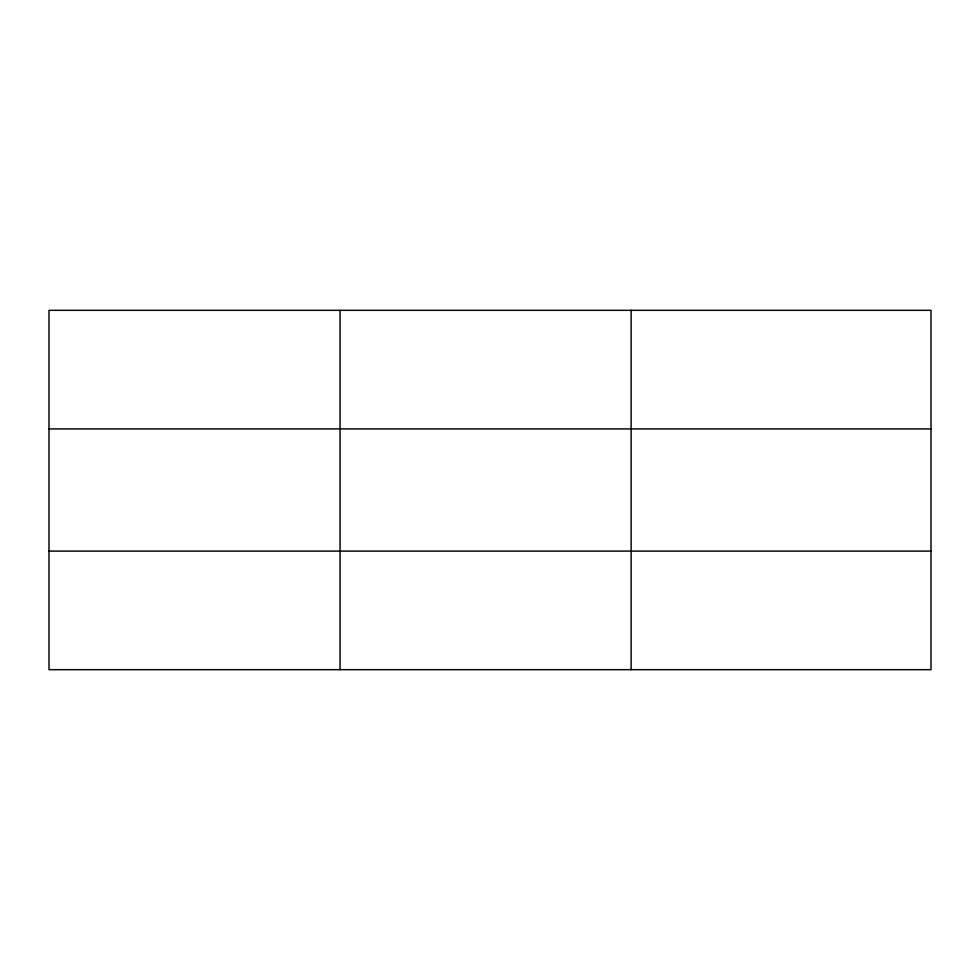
<?xml version="1.0" encoding="UTF-8"?>
<svg xmlns="http://www.w3.org/2000/svg" width="980" height="980" viewBox="0 0 980 980"><rect width="100%" height="100%" fill="white"/><g stroke="black" fill="none" stroke-linecap="round" stroke-linejoin="round"><path stroke-width="1.47" d="M340.06 669.671L340.06 310.329M631.12 669.671L631.12 310.329M931 428.909L931 310.329L49 310.329L49 669.671L931 669.671L931 428.909L49 428.909M49 551.091L931 551.091"/></g></svg>
